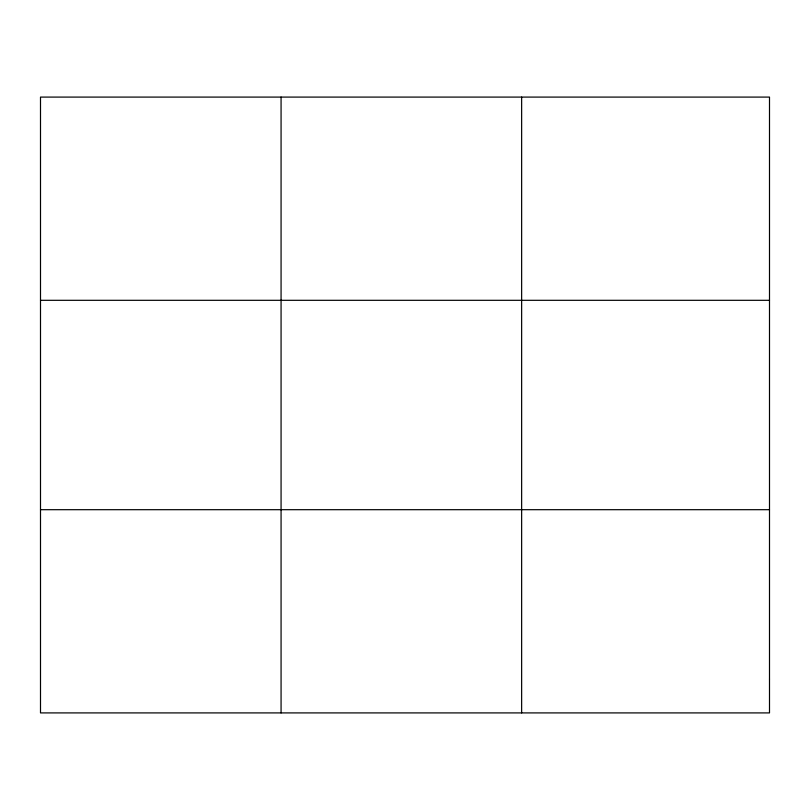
<?xml version="1.0" encoding="UTF-8"?>
<svg xmlns="http://www.w3.org/2000/svg" width="810" height="810" viewBox="0 0 810 810"><rect width="100%" height="100%" fill="white"/><g stroke="black" fill="none" stroke-linecap="round" stroke-linejoin="round"><path stroke-width="1.21" d="M281.07 97.089L281.07 712.911M521.64 97.089L521.64 712.911M40.5 300.308L769.5 300.308M40.5 509.692L769.5 509.692M769.5 679.033L769.5 712.911L40.5 712.911L40.5 97.089L769.5 97.089L769.5 679.033"/></g></svg>
